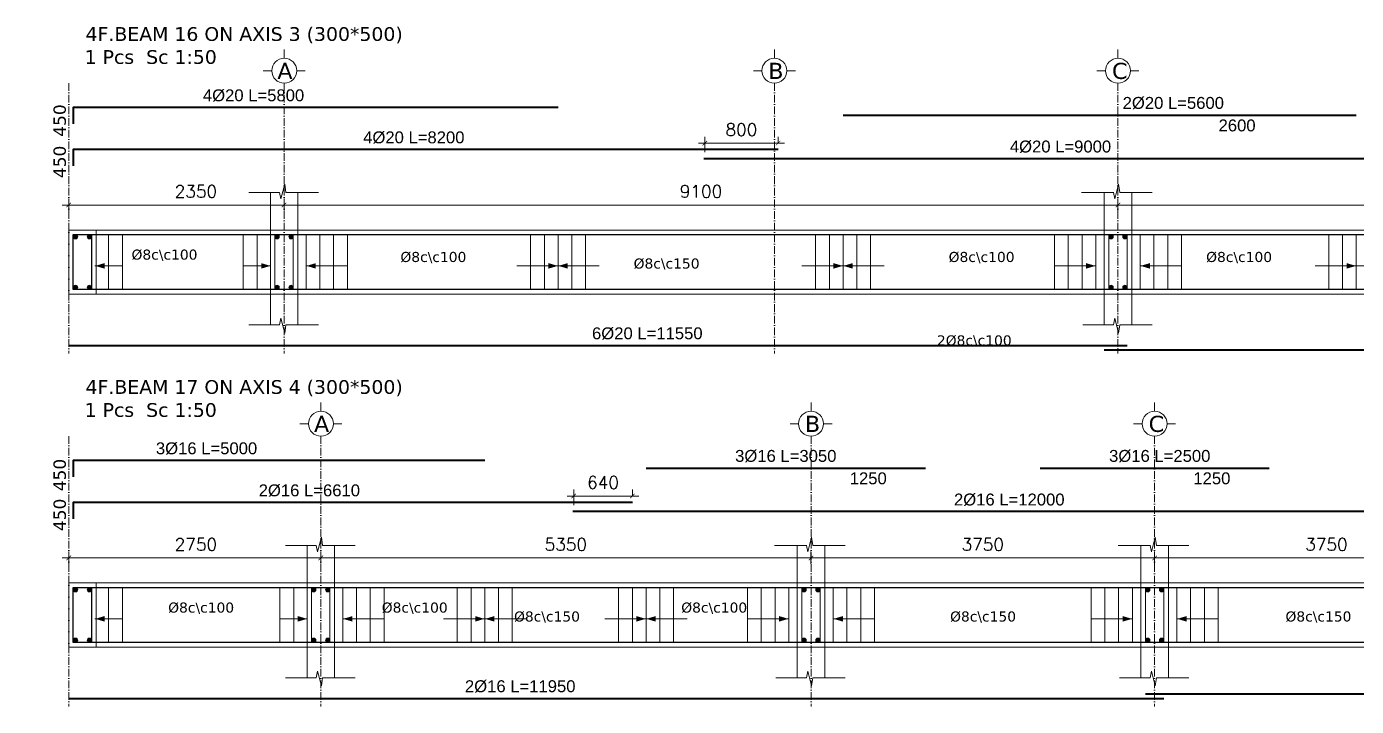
# Model space of a CAD drawing. Header units: inches. Extents: x -17020 to 43805, y -10194 to 123061.
# Drawn here: x 34607 to 36058, y 112328 to 113070 of the extents above; entities that cross this region are included whole.
import ezdxf

# ---------------------------------------------------------------- set-up
doc = ezdxf.new("R2010")
doc.units = ezdxf.units.IN
doc.header["$LTSCALE"] = 0.7
doc.header["$MEASUREMENT"] = 0
doc.linetypes.add('ACAD_ISO10W100', pattern=[18, 12, -3, 0, -3])
doc.layers.get('0').update_dxf_attribs({"lineweight": 13})
doc.layers.get('Defpoints').update_dxf_attribs({"lineweight": 5})
for name, color, linetype, lineweight in [('axis', 254, 'ACAD_ISO10W100', 9), ('BEAM FRAME', 5, 'Continuous', 18), ('COLUMN', 4, 'Continuous', 20), ('elevline', 30, 'Continuous', 20), ('FRAME 070', 5, 'Continuous', 60), ('hatch', 9, 'Continuous', 9), ('renforcment', 141, 'Continuous', 40), ('tex', 3, 'Continuous', 25), ('TEXT', 3, 'Continuous', 25), ('top rein. extension', 50, 'Continuous', 20), ('top renforcment', 7, 'Continuous', 40)]:
    doc.layers.add(name, color=color, linetype=linetype, lineweight=lineweight)
doc.styles.add('100', font='romans.shx', dxfattribs={"height": 13.5})
doc.styles.add('romanc', font='verdana.ttf', dxfattribs={"height": 250})
doc.styles.get("Standard").update_dxf_attribs({"font": 'arial.ttf', "height": 13})
doc.dimstyles.new('100', dxfattribs={"dimtxt": 13.5, "dimasz": 5, "dimexe": 7, "dimexo": 7, "dimgap": 8, "dimtad": 1, "dimdec": 0, "dimlfac": 10, "dimzin": 4, "dimdsep": 46, "dimtxsty": '100', "dimblk": 'ARCHTICK', "dimcen": 0.09, "dimdle": 7, "dimclrd": 1, "dimclre": 8, "dimclrt": 2, "dimadec": 0, "dimazin": 1, "dimtfac": 1, "dimtdec": 0, "dimtix": 1, "dimtofl": 0, "dimtmove": 0, "dimatfit": 3, "dimldrblk": 'ARCHTICK', "dimfxl": 0.18, "dimtolj": 1, "dimtzin": 0, "dimlwd": -1, "dimlwe": -1, "dimarcsym": 0})
doc.dimstyles.get("Standard").update_dxf_attribs({"dimtxt": 13, "dimasz": 5, "dimexe": 0.18, "dimexo": 0.0625, "dimgap": 6, "dimtad": 1, "dimdec": 0, "dimlfac": 10, "dimzin": 0, "dimdsep": 46, "dimtxsty": 'Standard', "dimblk": 'ARCHTICK', "dimcen": 0.09, "dimse1": 1, "dimse2": 1, "dimclrd": 1, "dimclre": 7, "dimclrt": 3, "dimadec": 0, "dimazin": 0, "dimtfac": 1, "dimtdec": 0, "dimtix": 1, "dimtofl": 0, "dimtmove": 0, "dimatfit": 3, "dimldrblk": 'ARCHTICK', "dimfxl": 1, "dimtolj": 1, "dimtzin": 0, "dimarcsym": 0})

# ---------------------------------------------------------------- blocks, each defined once
blk = doc.blocks.new('*D330')
at = {"layer": 'Defpoints', "color": 0, "transparency": 16777216}
for p in [(35346.1, 112925.6, -167.8), (36246.1, 112925.6, -221.1), (36246.1, 112925.6)]:
    blk.add_point(p, dxfattribs=at)
at = {"layer": 'TEXT', "color": 3, "transparency": 16777216, "insert": (35735.3, 112938.6), "char_height": 13, "attachment_point": 5}
blk.add_mtext('\\A1;4%%C20 L=9000', dxfattribs=at)
blk = doc.blocks.new('_ArchTick')
at = {"color": 0, "linetype": 'ByBlock', "lineweight": 0, "const_width": 0.15}
blk.add_lwpolyline([(-0.5, -0.5), (0.5, 0.5)], dxfattribs=at)
blk = doc.blocks.new('*D331')
at = {"color": 1, "transparency": 16777216}
blk.add_line((35805, 112875), (34881, 112875), dxfattribs=at)
at = {"color": 8, "transparency": 16777216}
for p, q in [((34888, 112869), (34888, 112882)), ((35798, 112868.4), (35798, 112882))]:
    blk.add_line(p, q, dxfattribs=at)
at = {"layer": 'Defpoints', "color": 0, "transparency": 16777216}
for p in [(34888, 112875), (34888, 112862), (35798, 112861.4)]:
    blk.add_point(p, dxfattribs=at)
at = {"color": 1, "transparency": 16777216, "xscale": 5, "yscale": 5, "zscale": 5, "rotation": 180}
blk.add_blockref('_ArchTick', (34888, 112875), dxfattribs=at)
at = {"color": 1, "transparency": 16777216, "xscale": 5, "yscale": 5, "zscale": 5}
blk.add_blockref('_ArchTick', (35798, 112875), dxfattribs=at)
at = {"color": 2, "transparency": 16777216, "insert": (35343, 112889.8), "char_height": 13.5, "attachment_point": 5, "style": '100'}
blk.add_mtext('\\A1;9100', dxfattribs=at)
blk = doc.blocks.new('*D332')
at = {"layer": 'Defpoints', "color": 0, "transparency": 16777216}
for p in [(34607, 112935.6, -218.5), (35427.1, 112935.6, -157.8), (35427.1, 112935.6)]:
    blk.add_point(p, dxfattribs=at)
at = {"layer": 'TEXT', "color": 3, "transparency": 16777216, "insert": (35029.6, 112948.6), "char_height": 13, "attachment_point": 5}
blk.add_mtext('\\A1;4%%C20 L=8200', dxfattribs=at)
blk = doc.blocks.new('*D335')
at = {"color": 8, "transparency": 16777216}
for p, q in [((35347.1, 112932.6), (35347.1, 112949.6)), ((35427.1, 112942.6), (35427.1, 112949.6))]:
    blk.add_line(p, q, dxfattribs=at)
at = {"color": 1, "transparency": 16777216}
blk.add_line((35340.1, 112942.6), (35434.1, 112942.6), dxfattribs=at)
at = {"layer": 'Defpoints', "color": 0, "transparency": 16777216}
for p in [(35427.1, 112942.6), (35427.1, 112935.6), (35347.1, 112925.6)]:
    blk.add_point(p, dxfattribs=at)
at = {"color": 1, "transparency": 16777216, "xscale": 5, "yscale": 5, "zscale": 5, "rotation": 180}
blk.add_blockref('_ArchTick', (35347.1, 112942.6), dxfattribs=at)
at = {"color": 1, "transparency": 16777216, "xscale": 5, "yscale": 5, "zscale": 5}
blk.add_blockref('_ArchTick', (35427.1, 112942.6), dxfattribs=at)
at = {"color": 2, "transparency": 16777216, "insert": (35387.1, 112957.3), "char_height": 13.5, "attachment_point": 5, "style": '100'}
blk.add_mtext('\\A1;800', dxfattribs=at)
blk = doc.blocks.new('*D333')
at = {"color": 1, "transparency": 16777216}
blk.add_line((35791, 112875), (36580, 112875), dxfattribs=at)
at = {"color": 8, "transparency": 16777216}
for p, q in [((35798, 112868.4), (35798, 112882)), ((36573, 112865.3), (36573, 112882))]:
    blk.add_line(p, q, dxfattribs=at)
at = {"layer": 'Defpoints', "color": 0, "transparency": 16777216}
for p in [(36573, 112875), (35798, 112861.4), (36573, 112858.3)]:
    blk.add_point(p, dxfattribs=at)
at = {"color": 1, "transparency": 16777216, "xscale": 5, "yscale": 5, "zscale": 5, "rotation": 180}
blk.add_blockref('_ArchTick', (35798, 112875), dxfattribs=at)
at = {"color": 1, "transparency": 16777216, "xscale": 5, "yscale": 5, "zscale": 5}
blk.add_blockref('_ArchTick', (36573, 112875), dxfattribs=at)
at = {"color": 2, "transparency": 16777216, "insert": (36135.4, 112889.8), "char_height": 13.5, "attachment_point": 5, "style": '100'}
blk.add_mtext('\\A1;7750', dxfattribs=at)
blk = doc.blocks.new('*D315')
at = {"layer": 'Defpoints', "color": 0, "transparency": 16777216}
for p in [(35783, 112717, -37100.9), (35783, 112717), (36583, 112717, -13870.6)]:
    blk.add_point(p, dxfattribs=at)
at = {"layer": 'TEXT', "color": 3, "transparency": 16777216, "insert": (36220.2, 112730), "char_height": 13, "attachment_point": 5}
blk.add_mtext('\\A1;4%%C20 L=8000', dxfattribs=at)
blk = doc.blocks.new('*D316')
at = {"color": 1, "transparency": 16777216}
blk.add_line((34646, 112875), (34895, 112875), dxfattribs=at)
at = {"color": 8, "transparency": 16777216}
for p, q in [((34653, 112868.7), (34653, 112882)), ((34888, 112868.9), (34888, 112882))]:
    blk.add_line(p, q, dxfattribs=at)
at = {"layer": 'Defpoints', "color": 0, "transparency": 16777216}
for p in [(34888, 112875), (34653, 112861.7), (34888, 112861.9)]:
    blk.add_point(p, dxfattribs=at)
at = {"color": 1, "transparency": 16777216, "xscale": 5, "yscale": 5, "zscale": 5, "rotation": 180}
blk.add_blockref('_ArchTick', (34653, 112875), dxfattribs=at)
at = {"color": 1, "transparency": 16777216, "xscale": 5, "yscale": 5, "zscale": 5}
blk.add_blockref('_ArchTick', (34888, 112875), dxfattribs=at)
at = {"color": 2, "transparency": 16777216, "insert": (34791.8, 112889.8), "char_height": 13.5, "attachment_point": 5, "style": '100'}
blk.add_mtext('\\A1;2350', dxfattribs=at)
blk = doc.blocks.new('*D317')
at = {"layer": 'Defpoints', "color": 0, "transparency": 16777216}
for p in [(34653, 112721.7, -37100.9), (34653, 112721.7), (35808, 112721.7, -13652.7)]:
    blk.add_point(p, dxfattribs=at)
at = {"layer": 'TEXT', "color": 3, "transparency": 16777216, "insert": (35284.4, 112734.7), "char_height": 13, "attachment_point": 5}
blk.add_mtext('\\A1;6%%C20 L=11550', dxfattribs=at)
blk = doc.blocks.new('*D323')
at = {"layer": 'Defpoints', "color": 0, "transparency": 16777216}
for p in [(34607, 112981.5, -218.5), (35187, 112981.5, -157.8), (35187, 112981.5)]:
    blk.add_point(p, dxfattribs=at)
at = {"layer": 'TEXT', "color": 3, "transparency": 16777216, "insert": (34854.7, 112994.5), "char_height": 13, "attachment_point": 5}
blk.add_mtext('\\A1;4%%C20 L=5800', dxfattribs=at)
blk = doc.blocks.new('*D324')
at = {"layer": 'Defpoints', "color": 0, "transparency": 16777216}
for p in [(35498, 112973.2, -203.1), (35498, 112973.2), (36058, 112973.2, -189.9)]:
    blk.add_point(p, dxfattribs=at)
at = {"layer": 'TEXT', "color": 3, "transparency": 16777216, "insert": (35858.4, 112986.2), "char_height": 13, "attachment_point": 5}
blk.add_mtext('\\A1;2%%C20 L=5600', dxfattribs=at)
blk = doc.blocks.new('*D325')
at = {"layer": 'Defpoints', "color": 0, "transparency": 16777216}
for p in [(35798, 112971.6), (36058, 112971.6), (36058, 112949.2)]:
    blk.add_point(p, dxfattribs=at)
at = {"layer": 'TEXT', "color": 3, "transparency": 16777216, "insert": (35928, 112961.8), "char_height": 13, "attachment_point": 5}
blk.add_mtext('\\A1;2600', dxfattribs=at)
blk = doc.blocks.new('*D384')
at = {"layer": 'Defpoints', "color": 0, "transparency": 16777216}
for p in [(35203.1, 112540.3, -167.8), (36403, 112540.3, 33.7), (36403, 112540.3)]:
    blk.add_point(p, dxfattribs=at)
at = {"layer": 'TEXT', "color": 3, "transparency": 16777216, "insert": (35679.4, 112553.3), "char_height": 13, "attachment_point": 5}
blk.add_mtext('\\A1;2%%C16 L=12000', dxfattribs=at)
blk = doc.blocks.new('*D385')
at = {"color": 8, "transparency": 16777216}
for p, q in [((34928, 112483.8), (34928, 112496.8)), ((35463, 112483.4), (35463, 112496.8))]:
    blk.add_line(p, q, dxfattribs=at)
at = {"color": 1, "transparency": 16777216}
blk.add_line((35470, 112489.8), (34921, 112489.8), dxfattribs=at)
at = {"layer": 'Defpoints', "color": 0, "transparency": 16777216}
for p in [(34928, 112489.8), (34928, 112476.8), (35463, 112476.4)]:
    blk.add_point(p, dxfattribs=at)
at = {"color": 1, "transparency": 16777216, "xscale": 5, "yscale": 5, "zscale": 5, "rotation": 180}
blk.add_blockref('_ArchTick', (34928, 112489.8), dxfattribs=at)
at = {"color": 1, "transparency": 16777216, "xscale": 5, "yscale": 5, "zscale": 5}
blk.add_blockref('_ArchTick', (35463, 112489.8), dxfattribs=at)
at = {"color": 2, "transparency": 16777216, "insert": (35195.5, 112504.5), "char_height": 13.5, "attachment_point": 5, "style": '100'}
blk.add_mtext('\\A1;5350', dxfattribs=at)
blk = doc.blocks.new('*D386')
at = {"layer": 'Defpoints', "color": 0, "transparency": 16777216}
for p in [(34607, 112550.3, -218.5), (35268.1, 112550.3, -157.8), (35268.1, 112550.3)]:
    blk.add_point(p, dxfattribs=at)
at = {"layer": 'TEXT', "color": 3, "transparency": 16777216, "insert": (34915.6, 112563.3), "char_height": 13, "attachment_point": 5}
blk.add_mtext('\\A1;2%%C16 L=6610', dxfattribs=at)
blk = doc.blocks.new('*D397')
at = {"color": 1, "transparency": 16777216}
blk.add_line((35197.1, 112557.3), (35275.1, 112557.3), dxfattribs=at)
at = {"color": 8, "transparency": 16777216}
for p, q in [((35204.1, 112547.3), (35204.1, 112564.3)), ((35268.1, 112557.3), (35268.1, 112564.3))]:
    blk.add_line(p, q, dxfattribs=at)
at = {"layer": 'Defpoints', "color": 0, "transparency": 16777216}
for p in [(35268.1, 112557.3), (35204.1, 112540.3), (35268.1, 112550.3)]:
    blk.add_point(p, dxfattribs=at)
at = {"color": 1, "transparency": 16777216, "xscale": 5, "yscale": 5, "zscale": 5, "rotation": 180}
blk.add_blockref('_ArchTick', (35204.1, 112557.3), dxfattribs=at)
at = {"color": 1, "transparency": 16777216, "xscale": 5, "yscale": 5, "zscale": 5}
blk.add_blockref('_ArchTick', (35268.1, 112557.3), dxfattribs=at)
at = {"color": 2, "transparency": 16777216, "insert": (35236.1, 112572.1), "char_height": 13.5, "attachment_point": 5, "style": '100'}
blk.add_mtext('\\A1;640', dxfattribs=at)
blk = doc.blocks.new('*D387')
at = {"color": 8, "transparency": 16777216}
for p, q in [((35838, 112483.2), (35838, 112496.8)), ((36213, 112480.8), (36213, 112496.8))]:
    blk.add_line(p, q, dxfattribs=at)
at = {"color": 1, "transparency": 16777216}
blk.add_line((35831, 112489.8), (36220, 112489.8), dxfattribs=at)
at = {"layer": 'Defpoints', "color": 0, "transparency": 16777216}
for p in [(36213, 112489.8), (35838, 112476.2), (36213, 112473.8)]:
    blk.add_point(p, dxfattribs=at)
at = {"color": 1, "transparency": 16777216, "xscale": 5, "yscale": 5, "zscale": 5, "rotation": 180}
blk.add_blockref('_ArchTick', (35838, 112489.8), dxfattribs=at)
at = {"color": 1, "transparency": 16777216, "xscale": 5, "yscale": 5, "zscale": 5}
blk.add_blockref('_ArchTick', (36213, 112489.8), dxfattribs=at)
at = {"color": 2, "transparency": 16777216, "insert": (36025.5, 112504.5), "char_height": 13.5, "attachment_point": 5, "style": '100'}
blk.add_mtext('\\A1;3750', dxfattribs=at)
blk = doc.blocks.new('*D367')
at = {"layer": 'Defpoints', "color": 0, "transparency": 16777216}
for p in [(35828, 112341.6, -37100.9), (35828, 112341.6), (36623, 112341.6, -13652.7)]:
    blk.add_point(p, dxfattribs=at)
at = {"layer": 'TEXT', "color": 3, "transparency": 16777216, "insert": (36365.3, 112354.6), "char_height": 13, "attachment_point": 5}
blk.add_mtext('\\A1;2%%C16 L=7950', dxfattribs=at)
blk = doc.blocks.new('*D368')
at = {"color": 8, "transparency": 16777216}
for p, q in [((34653, 112483.4), (34653, 112496.8)), ((34928, 112483.6), (34928, 112496.8))]:
    blk.add_line(p, q, dxfattribs=at)
at = {"color": 1, "transparency": 16777216}
blk.add_line((34646, 112489.8), (34935, 112489.8), dxfattribs=at)
at = {"layer": 'Defpoints', "color": 0, "transparency": 16777216}
for p in [(34928, 112489.8), (34653, 112476.4), (34928, 112476.6)]:
    blk.add_point(p, dxfattribs=at)
at = {"color": 1, "transparency": 16777216, "xscale": 5, "yscale": 5, "zscale": 5, "rotation": 180}
blk.add_blockref('_ArchTick', (34653, 112489.8), dxfattribs=at)
at = {"color": 1, "transparency": 16777216, "xscale": 5, "yscale": 5, "zscale": 5}
blk.add_blockref('_ArchTick', (34928, 112489.8), dxfattribs=at)
at = {"color": 2, "transparency": 16777216, "insert": (34791.8, 112504.5), "char_height": 13.5, "attachment_point": 5, "style": '100'}
blk.add_mtext('\\A1;2750', dxfattribs=at)
blk = doc.blocks.new('*D369')
at = {"layer": 'Defpoints', "color": 0, "transparency": 16777216}
for p in [(34653, 112336.5, -37100.9), (34653, 112336.5), (35848, 112336.5, -13652.7)]:
    blk.add_point(p, dxfattribs=at)
at = {"layer": 'TEXT', "color": 3, "transparency": 16777216, "insert": (35145.7, 112349.5), "char_height": 13, "attachment_point": 5}
blk.add_mtext('\\A1;2%%C16 L=11950', dxfattribs=at)
blk = doc.blocks.new('*D370')
at = {"color": 8, "transparency": 16777216}
for p, q in [((35463, 112483.4), (35463, 112496.8)), ((35838, 112482.2), (35838, 112496.8))]:
    blk.add_line(p, q, dxfattribs=at)
at = {"color": 1, "transparency": 16777216}
blk.add_line((35456, 112489.8), (35845, 112489.8), dxfattribs=at)
at = {"layer": 'Defpoints', "color": 0, "transparency": 16777216}
for p in [(35838, 112489.8), (35463, 112476.4), (35838, 112475.2)]:
    blk.add_point(p, dxfattribs=at)
at = {"color": 1, "transparency": 16777216, "xscale": 5, "yscale": 5, "zscale": 5, "rotation": 180}
blk.add_blockref('_ArchTick', (35463, 112489.8), dxfattribs=at)
at = {"color": 1, "transparency": 16777216, "xscale": 5, "yscale": 5, "zscale": 5}
blk.add_blockref('_ArchTick', (35838, 112489.8), dxfattribs=at)
at = {"color": 2, "transparency": 16777216, "insert": (35650.5, 112504.5), "char_height": 13.5, "attachment_point": 5, "style": '100'}
blk.add_mtext('\\A1;3750', dxfattribs=at)
blk = doc.blocks.new('*D377')
at = {"layer": 'Defpoints', "color": 0, "transparency": 16777216}
for p in [(34607, 112596.2, -218.5), (35107, 112596.2, -157.8), (35107, 112596.2)]:
    blk.add_point(p, dxfattribs=at)
at = {"layer": 'TEXT', "color": 3, "transparency": 16777216, "insert": (34803.4, 112609.2), "char_height": 13, "attachment_point": 5}
blk.add_mtext('\\A1;3%%C16 L=5000', dxfattribs=at)
blk = doc.blocks.new('*D378')
at = {"layer": 'Defpoints', "color": 0, "transparency": 16777216}
for p in [(35283, 112587.9, -203.1), (35283, 112587.9), (35588, 112587.9, -189.9)]:
    blk.add_point(p, dxfattribs=at)
at = {"layer": 'TEXT', "color": 3, "transparency": 16777216, "insert": (35435.5, 112600.9), "char_height": 13, "attachment_point": 5}
blk.add_mtext('\\A1;3%%C16 L=3050', dxfattribs=at)
blk = doc.blocks.new('*D379')
at = {"layer": 'Defpoints', "color": 0, "transparency": 16777216}
for p in [(35463, 112586.3), (35588, 112586.3), (35588, 112563.9)]:
    blk.add_point(p, dxfattribs=at)
at = {"layer": 'TEXT', "color": 3, "transparency": 16777216, "insert": (35525.5, 112576.6), "char_height": 13, "attachment_point": 5}
blk.add_mtext('\\A1;1250', dxfattribs=at)
blk = doc.blocks.new('*D380')
at = {"layer": 'Defpoints', "color": 0, "transparency": 16777216}
for p in [(35713, 112587.9, -203.1), (35713, 112587.9), (35963, 112587.9, -189.9)]:
    blk.add_point(p, dxfattribs=at)
at = {"layer": 'TEXT', "color": 3, "transparency": 16777216, "insert": (35843.6, 112600.9), "char_height": 13, "attachment_point": 5}
blk.add_mtext('\\A1;3%%C16 L=2500', dxfattribs=at)
blk = doc.blocks.new('*D381')
at = {"layer": 'Defpoints', "color": 0, "transparency": 16777216}
for p in [(35838, 112586.3), (35963, 112586.3), (35963, 112563.9)]:
    blk.add_point(p, dxfattribs=at)
at = {"layer": 'TEXT', "color": 3, "transparency": 16777216, "insert": (35900.5, 112576.6), "char_height": 13, "attachment_point": 5}
blk.add_mtext('\\A1;1250', dxfattribs=at)

msp = doc.modelspace()

# ---------------------------------------------------------------- hatches: boundary and pattern name
at = {"layer": 'elevline'}
for points in [[(34662.79, 112840.34, 1), (34658.03, 112840.34, 1)], [(34673.27, 112840.34, -1), (34678.03, 112840.34, -1)], [(34882.79, 112840.34, 1), (34878.03, 112840.34, 1)], [(34893.27, 112840.34, -1), (34898.03, 112840.34, -1)], [(35792.79, 112840.34, 1), (35788.03, 112840.34, 1)], [(35803.27, 112840.34, -1), (35808.03, 112840.34, -1)], [(34662.79, 112785.1, -1), (34658.03, 112785.1, -1)], [(34673.27, 112785.1, 1), (34678.03, 112785.1, 1)], [(34882.79, 112785.1, -1), (34878.03, 112785.1, -1)], [(34893.27, 112785.1, 1), (34898.03, 112785.1, 1)], [(35792.79, 112785.1, -1), (35788.03, 112785.1, -1)], [(35803.27, 112785.1, 1), (35808.03, 112785.1, 1)], [(34662.79, 112455.07, 1), (34658.03, 112455.07, 1)], [(34673.27, 112455.07, -1), (34678.03, 112455.07, -1)], [(34922.79, 112455.07, 1), (34918.03, 112455.07, 1)], [(34933.27, 112455.07, -1), (34938.03, 112455.07, -1)], [(35457.79, 112455.07, 1), (35453.03, 112455.07, 1)], [(35468.27, 112455.07, -1), (35473.03, 112455.07, -1)], [(35832.79, 112455.07, 1), (35828.03, 112455.07, 1)], [(35843.27, 112455.07, -1), (35848.03, 112455.07, -1)], [(34662.79, 112399.83, -1), (34658.03, 112399.83, -1)], [(34673.27, 112399.83, 1), (34678.03, 112399.83, 1)], [(34922.79, 112399.83, -1), (34918.03, 112399.83, -1)], [(34933.27, 112399.83, 1), (34938.03, 112399.83, 1)], [(35457.79, 112399.83, -1), (35453.03, 112399.83, -1)], [(35468.27, 112399.83, 1), (35473.03, 112399.83, 1)], [(35832.79, 112399.83, -1), (35828.03, 112399.83, -1)], [(35843.27, 112399.83, 1), (35848.03, 112399.83, 1)]]:
    msp.add_hatch(color=256, dxfattribs=at).paths.add_polyline_path(points)

# ---------------------------------------------------------------- linework, layer by layer
at = {"layer": 'axis'}
for p, q in [((34653.03, 113007.91), (34653.03, 112712.98)), ((34888.03, 113007.91), (34888.03, 112712.98)), ((35423.03, 113007.91), (35423.03, 112712.98)), ((35798.03, 113007.91), (35798.03, 112712.98)), ((34653.03, 112622.65), (34653.03, 112327.71)), ((34928.03, 112622.65), (34928.03, 112327.71)), ((35463.03, 112622.65), (35463.03, 112327.71)), ((35838.03, 112622.65), (35838.03, 112327.71))]:
    msp.add_line(p, q, dxfattribs=at)
at = {"layer": 'BEAM FRAME', "elevation": 217.91}
for points in [[(37613.03, 112777.72), (34653.03, 112777.72), (34653.03, 112847.72), (37613.03, 112847.72)], [(37863.2, 112392.45), (34653.03, 112392.45), (34653.03, 112462.45), (37863.2, 112462.45)]]:
    msp.add_lwpolyline(points, close=True, dxfattribs=at)
at = {"layer": 'COLUMN', "lineweight": 20}
for p, q in [((34873.03, 112888.65, 217.91), (34873.03, 112847.72, 217.91)), ((34903.03, 112888.65, 217.91), (34903.03, 112847.72, 217.91)), ((35783.03, 112888.65, 217.91), (35783.03, 112847.72, 217.91)), ((35813.03, 112888.65, 217.91), (35813.03, 112847.72, 217.91)), ((34873.03, 112744.29, 217.91), (34873.03, 112777.72, 217.91)), ((34903.03, 112744.29, 217.91), (34903.03, 112777.72, 217.91)), ((35783.03, 112744.29, 217.91), (35783.03, 112777.72, 217.91)), ((35813.03, 112744.29, 217.91), (35813.03, 112777.72, 217.91)), ((34913.03, 112503.38, 217.91), (34913.03, 112462.45, 217.91)), ((34943.03, 112503.38, 217.91), (34943.03, 112462.45, 217.91)), ((35448.03, 112503.38, 217.91), (35448.03, 112462.45, 217.91)), ((35478.03, 112503.38, 217.91), (35478.03, 112462.45, 217.91)), ((35823.03, 112503.38, 217.91), (35823.03, 112462.45, 217.91)), ((35853.03, 112503.38, 217.91), (35853.03, 112462.45, 217.91)), ((34913.03, 112359.03, 217.91), (34913.03, 112392.45, 217.91)), ((34943.03, 112359.03, 217.91), (34943.03, 112392.45, 217.91)), ((35448.03, 112359.03, 217.91), (35448.03, 112392.45, 217.91)), ((35478.03, 112359.03, 217.91), (35478.03, 112392.45, 217.91)), ((35823.03, 112359.03, 217.91), (35823.03, 112392.45, 217.91)), ((35853.03, 112359.03, 217.91), (35853.03, 112392.45, 217.91))]:
    msp.add_line(p, q, dxfattribs=at)
at = {"layer": 'elevline'}
for p, q in [((34678.07, 112782.72), (34678.07, 112842.72)), ((34696.53, 112782.72), (34696.53, 112842.72)), ((34711.53, 112782.72), (34711.53, 112842.72)), ((34843.53, 112782.72), (34843.53, 112842.72)), ((34858.53, 112782.72), (34858.53, 112842.72)), ((34898.07, 112782.72), (34898.07, 112842.72)), ((34912.14, 112782.72), (34912.14, 112842.72)), ((34927.1, 112782.72), (34927.1, 112842.72)), ((34942.1, 112782.72), (34942.1, 112842.72)), ((34957.1, 112782.72), (34957.1, 112842.72)), ((35157.07, 112782.72), (35157.07, 112842.72)), ((35172.07, 112782.72), (35172.07, 112842.72)), ((35187.03, 112782.72), (35187.03, 112842.72)), ((35201.99, 112782.72), (35201.99, 112842.72)), ((35216.99, 112782.72), (35216.99, 112842.72)), ((35468.07, 112782.72), (35468.07, 112842.72)), ((35483.07, 112782.72), (35483.07, 112842.72)), ((35498.03, 112782.72), (35498.03, 112842.72)), ((35512.99, 112782.72), (35512.99, 112842.72)), ((35527.99, 112782.72), (35527.99, 112842.72)), ((35728.76, 112782.72), (35728.76, 112842.72)), ((35743.76, 112782.72), (35743.76, 112842.72)), ((35758.76, 112782.72), (35758.76, 112842.72)), ((35773.72, 112782.72), (35773.72, 112842.72)), ((35822.34, 112782.72), (35822.34, 112842.72)), ((35837.3, 112782.72), (35837.3, 112842.72)), ((35852.3, 112782.72), (35852.3, 112842.72)), ((35867.3, 112782.72), (35867.3, 112842.72)), ((36028.07, 112782.72), (36028.07, 112842.72)), ((36043.07, 112782.72), (36043.07, 112842.72)), ((36058.03, 112782.72), (36058.03, 112842.72)), ((34678.07, 112397.45), (34678.07, 112457.45)), ((34696.53, 112397.45), (34696.53, 112457.45)), ((34711.53, 112397.45), (34711.53, 112457.45)), ((34883.53, 112397.45), (34883.53, 112457.45)), ((34898.53, 112397.45), (34898.53, 112457.45)), ((34938.07, 112397.45), (34938.07, 112457.45)), ((34952.14, 112397.45), (34952.14, 112457.45)), ((34967.1, 112397.45), (34967.1, 112457.45)), ((34982.1, 112397.45), (34982.1, 112457.45)), ((34997.1, 112397.45), (34997.1, 112457.45)), ((35077.07, 112397.45), (35077.07, 112457.45)), ((35092.07, 112397.45), (35092.07, 112457.45)), ((35107.03, 112397.45), (35107.03, 112457.45)), ((35121.99, 112397.45), (35121.99, 112457.45)), ((35136.99, 112397.45), (35136.99, 112457.45)), ((35253.07, 112397.45), (35253.07, 112457.45)), ((35268.07, 112397.45), (35268.07, 112457.45)), ((35283.03, 112397.45), (35283.03, 112457.45)), ((35297.99, 112397.45), (35297.99, 112457.45)), ((35312.99, 112397.45), (35312.99, 112457.45)), ((35393.76, 112397.45), (35393.76, 112457.45)), ((35408.76, 112397.45), (35408.76, 112457.45)), ((35423.76, 112397.45), (35423.76, 112457.45)), ((35438.72, 112397.45), (35438.72, 112457.45)), ((35487.34, 112397.45), (35487.34, 112457.45)), ((35502.3, 112397.45), (35502.3, 112457.45)), ((35517.3, 112397.45), (35517.3, 112457.45)), ((35532.3, 112397.45), (35532.3, 112457.45)), ((35768.76, 112397.45), (35768.76, 112457.45)), ((35783.76, 112397.45), (35783.76, 112457.45)), ((35798.76, 112397.45), (35798.76, 112457.45)), ((35813.72, 112397.45), (35813.72, 112457.45)), ((35862.34, 112397.45), (35862.34, 112457.45)), ((35877.3, 112397.45), (35877.3, 112457.45)), ((35892.3, 112397.45), (35892.3, 112457.45)), ((35907.3, 112397.45), (35907.3, 112457.45))]:
    msp.add_line(p, q, dxfattribs=at)
for centre in [(34660.41, 112840.34), (34675.65, 112840.34), (34880.41, 112840.34), (34895.65, 112840.34), (35790.41, 112840.34), (35805.65, 112840.34), (34660.41, 112785.1), (34675.65, 112785.1), (34880.41, 112785.1), (34895.65, 112785.1), (35790.41, 112785.1), (35805.65, 112785.1), (34660.41, 112455.07), (34675.65, 112455.07), (34920.41, 112455.07), (34935.65, 112455.07), (35455.41, 112455.07), (35470.65, 112455.07), (35830.41, 112455.07), (35845.65, 112455.07), (34660.41, 112399.83), (34675.65, 112399.83), (34920.41, 112399.83), (34935.65, 112399.83), (35455.41, 112399.83), (35470.65, 112399.83), (35830.41, 112399.83), (35845.65, 112399.83)]:
    msp.add_circle(centre, 2.38, dxfattribs=at)
at = {"layer": 'FRAME 070', "lineweight": 20}
for p, q in [((34883.02, 112888.65, 217.91), (34849.63, 112888.65, 217.91)), ((34884.53, 112881.57, 217.91), (34883.02, 112888.65, 217.91)), ((34888.71, 112897.65, 217.91), (34884.53, 112881.57, 217.91)), ((34890.06, 112888.65, 217.91), (34888.71, 112897.65, 217.91)), ((34925.42, 112888.65, 217.91), (34890.06, 112888.65, 217.91)), ((35793.5, 112888.65, 217.91), (35758.14, 112888.65, 217.91)), ((35794.53, 112881.57, 217.91), (35793.02, 112888.65, 217.91)), ((35798.71, 112897.65, 217.91), (35794.53, 112881.57, 217.91)), ((35800.06, 112888.65, 217.91), (35798.71, 112897.65, 217.91)), ((35835.42, 112888.65, 217.91), (35800.06, 112888.65, 217.91)), ((34883.02, 112744.29, 217.91), (34849.63, 112744.29, 217.91)), ((34884.53, 112751.37, 217.91), (34883.02, 112744.29, 217.91)), ((34888.71, 112735.29, 217.91), (34884.53, 112751.37, 217.91)), ((34890.06, 112744.29, 217.91), (34888.71, 112735.29, 217.91)), ((34925.42, 112744.29, 217.91), (34890.06, 112744.29, 217.91)), ((35793.02, 112744.29, 217.91), (35759.63, 112744.29, 217.91)), ((35794.53, 112751.37, 217.91), (35793.02, 112744.29, 217.91)), ((35798.71, 112735.29, 217.91), (35794.53, 112751.37, 217.91)), ((35800.06, 112744.29, 217.91), (35798.71, 112735.29, 217.91)), ((35835.42, 112744.29, 217.91), (35800.06, 112744.29, 217.91)), ((34928.71, 112512.38, 217.91), (34924.53, 112496.3, 217.91)), ((34930.06, 112503.38, 217.91), (34928.71, 112512.38, 217.91)), ((35463.71, 112512.38, 217.91), (35459.53, 112496.3, 217.91)), ((35465.06, 112503.38, 217.91), (35463.71, 112512.38, 217.91)), ((35838.71, 112512.38, 217.91), (35834.53, 112496.3, 217.91)), ((35840.06, 112503.38, 217.91), (35838.71, 112512.38, 217.91)), ((34923.02, 112503.38, 217.91), (34889.63, 112503.38, 217.91)), ((34924.53, 112496.3, 217.91), (34923.02, 112503.38, 217.91)), ((34965.42, 112503.38, 217.91), (34930.06, 112503.38, 217.91)), ((35458.5, 112503.38, 217.91), (35423.14, 112503.38, 217.91)), ((35459.53, 112496.3, 217.91), (35458.02, 112503.38, 217.91)), ((35500.42, 112503.38, 217.91), (35465.06, 112503.38, 217.91)), ((35833.5, 112503.38, 217.91), (35798.14, 112503.38, 217.91)), ((35834.53, 112496.3, 217.91), (35833.02, 112503.38, 217.91)), ((35875.42, 112503.38, 217.91), (35840.06, 112503.38, 217.91)), ((34924.53, 112366.1, 217.91), (34923.02, 112359.03, 217.91)), ((34928.71, 112350.03, 217.91), (34924.53, 112366.1, 217.91)), ((35459.53, 112366.1, 217.91), (35458.02, 112359.03, 217.91)), ((35463.71, 112350.03, 217.91), (35459.53, 112366.1, 217.91)), ((35834.53, 112366.1, 217.91), (35833.02, 112359.03, 217.91)), ((35838.71, 112350.03, 217.91), (35834.53, 112366.1, 217.91)), ((34923.02, 112359.03, 217.91), (34889.63, 112359.03, 217.91)), ((34930.06, 112359.03, 217.91), (34928.71, 112350.03, 217.91)), ((34965.42, 112359.03, 217.91), (34930.06, 112359.03, 217.91)), ((35458.02, 112359.03, 217.91), (35424.63, 112359.03, 217.91)), ((35465.06, 112359.03, 217.91), (35463.71, 112350.03, 217.91)), ((35500.42, 112359.03, 217.91), (35465.06, 112359.03, 217.91)), ((35833.02, 112359.03, 217.91), (35799.63, 112359.03, 217.91)), ((35840.06, 112359.03, 217.91), (35838.71, 112350.03, 217.91)), ((35875.42, 112359.03, 217.91), (35840.06, 112359.03, 217.91))]:
    msp.add_line(p, q, dxfattribs=at)
at = {"layer": 'FRAME 070', "lineweight": 15}
for points in [[(34683.03, 112777.72), (34653.03, 112777.72), (34653.03, 112847.72), (34683.03, 112847.72)], [(34903.03, 112777.72), (34873.03, 112777.72), (34873.03, 112847.72), (34903.03, 112847.72)], [(35813.03, 112777.72), (35783.03, 112777.72), (35783.03, 112847.72), (35813.03, 112847.72)], [(34683.03, 112392.45), (34653.03, 112392.45), (34653.03, 112462.45), (34683.03, 112462.45)], [(34943.03, 112392.45), (34913.03, 112392.45), (34913.03, 112462.45), (34943.03, 112462.45)], [(35478.03, 112392.45), (35448.03, 112392.45), (35448.03, 112462.45), (35478.03, 112462.45)], [(35853.03, 112392.45), (35823.03, 112392.45), (35823.03, 112462.45), (35853.03, 112462.45)]]:
    msp.add_lwpolyline(points, close=True, dxfattribs=at)
at = {"layer": 'hatch'}
for p, q in [((34888.23, 113044.88), (34888.23, 113035.15)), ((35423.03, 113044.89), (35423.03, 113035.15)), ((35798.03, 113044.89), (35798.03, 113035.15)), ((34865.31, 113021.41), (34875.04, 113021.41)), ((34911.15, 113021.41), (34901.42, 113021.41)), ((35400.11, 113021.41), (35409.84, 113021.41)), ((35445.95, 113021.41), (35436.22, 113021.41)), ((35775.11, 113021.41), (35784.84, 113021.41)), ((35820.95, 113021.41), (35811.22, 113021.41)), ((34928.23, 112659.62), (34928.23, 112649.88)), ((35463.03, 112659.62), (35463.03, 112649.89)), ((35838.03, 112659.62), (35838.03, 112649.89)), ((34905.31, 112636.14), (34915.04, 112636.14)), ((34951.15, 112636.14), (34941.42, 112636.14)), ((35440.11, 112636.14), (35449.84, 112636.14)), ((35485.95, 112636.14), (35476.22, 112636.14)), ((35815.11, 112636.14), (35824.84, 112636.14)), ((35860.95, 112636.14), (35851.22, 112636.14))]:
    msp.add_line(p, q, dxfattribs=at)
for centre in [(34888.23, 113021.53), (35423.03, 113021.53), (35798.03, 113021.53), (34928.23, 112636.26), (35463.03, 112636.27), (35838.03, 112636.27)]:
    msp.add_circle(centre, 13.62, dxfattribs=at)
at = {"layer": 'renforcment', "lineweight": -2, "elevation": 217.91}
for points in [[(37608.03, 112782.72), (34658.03, 112782.72), (34658.03, 112842.72), (37608.03, 112842.72)], [(37858.2, 112397.45), (34658.03, 112397.45), (34658.03, 112457.45), (37858.2, 112457.45)]]:
    msp.add_lwpolyline(points, close=True, dxfattribs=at)
at = {"layer": 'top rein. extension'}
for p, q in [((34681.57, 112808.56), (34711.53, 112808.56)), ((34873.49, 112808.56), (34843.53, 112808.56)), ((34912.14, 112808.56), (34957.1, 112808.56)), ((35187.03, 112808.56), (35142.07, 112808.56)), ((35187.03, 112808.56), (35231.99, 112808.56)), ((35498.03, 112808.56), (35453.07, 112808.56)), ((35498.03, 112808.56), (35542.99, 112808.56)), ((35773.72, 112808.56), (35728.76, 112808.56)), ((35822.34, 112808.56), (35867.3, 112808.56)), ((36058.03, 112808.56), (36013.07, 112808.56)), ((36058.03, 112808.56), (36102.99, 112808.56)), ((34681.57, 112423.29), (34711.53, 112423.29)), ((34913.49, 112423.29), (34883.53, 112423.29)), ((34952.14, 112423.29), (34997.1, 112423.29)), ((35107.03, 112423.29), (35062.07, 112423.29)), ((35107.03, 112423.29), (35151.99, 112423.29)), ((35283.03, 112423.29), (35238.07, 112423.29)), ((35283.03, 112423.29), (35327.99, 112423.29)), ((35438.72, 112423.29), (35393.76, 112423.29)), ((35487.34, 112423.29), (35532.3, 112423.29)), ((35813.72, 112423.29), (35768.76, 112423.29)), ((35862.34, 112423.29), (35907.3, 112423.29))]:
    msp.add_line(p, q, dxfattribs=at)
for points in [[(34692.05, 112811.56), (34681.92, 112808.56), (34692.05, 112805.56)], [(34863.02, 112811.56), (34873.15, 112808.56), (34863.02, 112805.56)], [(34922.61, 112811.56), (34912.49, 112808.56), (34922.61, 112805.56)], [(35176.55, 112811.56), (35186.68, 112808.56), (35176.55, 112805.56)], [(35197.5, 112811.56), (35187.38, 112808.56), (35197.5, 112805.56)], [(35487.55, 112811.56), (35497.68, 112808.56), (35487.55, 112805.56)], [(35508.5, 112811.56), (35498.38, 112808.56), (35508.5, 112805.56)], [(35763.24, 112811.56), (35773.37, 112808.56), (35763.24, 112805.56)], [(35832.81, 112811.56), (35822.69, 112808.56), (35832.81, 112805.56)], [(36047.55, 112811.56), (36057.68, 112808.56), (36047.55, 112805.56)], [(34692.05, 112426.29), (34681.92, 112423.29), (34692.05, 112420.29)], [(34903.02, 112426.29), (34913.15, 112423.29), (34903.02, 112420.29)], [(34962.61, 112426.29), (34952.49, 112423.29), (34962.61, 112420.29)], [(35096.55, 112426.29), (35106.68, 112423.29), (35096.55, 112420.29)], [(35117.5, 112426.29), (35107.38, 112423.29), (35117.5, 112420.29)], [(35272.55, 112426.29), (35282.68, 112423.29), (35272.55, 112420.29)], [(35293.5, 112426.29), (35283.38, 112423.29), (35293.5, 112420.29)], [(35428.24, 112426.29), (35438.37, 112423.29), (35428.24, 112420.29)], [(35497.81, 112426.29), (35487.69, 112423.29), (35497.81, 112420.29)], [(35803.24, 112426.29), (35813.37, 112423.29), (35803.24, 112420.29)], [(35872.81, 112426.29), (35862.69, 112423.29), (35872.81, 112420.29)]]:
    msp.add_solid(points, dxfattribs=at)
at = {"layer": 'top renforcment'}
for p, q in [((34653.03, 112721.73), (35808.03, 112721.73)), ((35783.03, 112716.98), (36583.03, 112716.98, -217.91)), ((34653.03, 112336.46), (35848.03, 112336.46)), ((35828.03, 112341.58), (36623.03, 112341.58))]:
    msp.add_line(p, q, dxfattribs=at)
for points in [[(35187.03, 112981.51), (34658.03, 112981.51), (34658.03, 112963.62)], [(35498.03, 112973.15), (36058.03, 112973.15)], [(35427.06, 112935.59), (34658.03, 112935.59), (34658.03, 112917.7)], [(36246.07, 112925.59), (35346.06, 112925.59)], [(35107.03, 112596.25), (34658.03, 112596.25), (34658.03, 112578.36)], [(35283.03, 112587.89), (35588.03, 112587.89)], [(35713.03, 112587.89), (35963.03, 112587.89)], [(35268.06, 112550.33), (34658.03, 112550.33), (34658.03, 112532.44)], [(36403.03, 112540.33), (35203.06, 112540.33)]]:
    msp.add_lwpolyline(points, dxfattribs=at)
at = {"layer": 'top renforcment', "lineweight": 15}
for points in [[(34678.03, 112782.72), (34658.03, 112782.72), (34658.03, 112842.72), (34678.03, 112842.72)], [(34898.03, 112782.72), (34878.03, 112782.72), (34878.03, 112842.72), (34898.03, 112842.72)], [(35808.03, 112782.72), (35788.03, 112782.72), (35788.03, 112842.72), (35808.03, 112842.72)], [(34678.03, 112397.45), (34658.03, 112397.45), (34658.03, 112457.45), (34678.03, 112457.45)], [(34938.03, 112397.45), (34918.03, 112397.45), (34918.03, 112457.45), (34938.03, 112457.45)], [(35473.03, 112397.45), (35453.03, 112397.45), (35453.03, 112457.45), (35473.03, 112457.45)], [(35848.03, 112397.45), (35828.03, 112397.45), (35828.03, 112457.45), (35848.03, 112457.45)]]:
    msp.add_lwpolyline(points, close=True, dxfattribs=at)

# ---------------------------------------------------------------- texts
at = {"layer": 'tex', "style": 'romanc'}
for s, p in [('%%C8c\\c100', (34721.53, 112815.37, -33436.19)), ('%%C8c\\c100', (35014.96, 112812.8)), ('%%C8c\\c150', (35269.46, 112805.65, -33436.19)), ('%%C8c\\c100', (35613.21, 112812.8)), ('%%C8c\\c100', (35894.22, 112812.8)), ('2%%C8c\\c100', (35600.43, 112721.73)), ('%%C8c\\c100', (34761.53, 112430.11, -33436.19)), ('%%C8c\\c100', (34994.58, 112430.11, -33436.19)), ('%%C8c\\c100', (35321.42, 112430.11, -33436.19)), ('%%C8c\\c150', (35138.96, 112420.38, -33436.19)), ('%%C8c\\c150', (35614.81, 112420.38, -33436.19)), ('%%C8c\\c150', (35980.79, 112420.38, -33436.19))]:
    msp.add_text(s, height=11, dxfattribs=at).set_placement(p)
at = {"layer": 'TEXT', "style": 'romanc'}
for s, height, p in [('4F.BEAM 16 ON AXIS 3 (300*500)', 15, (34671.36, 113054.14)), ('1 Pcs  Sc 1:50 ', 15, (34670.34, 113029.05)), ('A', 17.6, (34880.7, 113012.61)), ('B', 17.6, (35416.43, 113012.61)), ('C', 17.6, (35791.43, 113012.61)), ('4F.BEAM 17 ON AXIS 4 (300*500)', 15, (34671.36, 112668.88)), ('1 Pcs  Sc 1:50 ', 15, (34670.34, 112643.78)), ('A', 17.6, (34920.7, 112627.34)), ('B', 17.6, (35456.43, 112627.34)), ('C', 17.6, (35831.43, 112627.34))]:
    msp.add_text(s, height=height, dxfattribs=at).set_placement(p)
for p in [(34649.85, 112949.57, -73175.05), (34649.85, 112904.42, -73175.05), (34649.85, 112562.61, -73175.05), (34649.85, 112519.15, -73175.05)]:
    msp.add_text('450', height=13.5, rotation=90, dxfattribs=at).set_placement(p)

# ---------------------------------------------------------------- dimensions: what is measured, and where the dimension line sits
for base, p1, p2, picture, middle in [((35427.06, 112942.59), (35347.06, 112925.59), (35427.06, 112935.59), '*D335', (35387.06, 112957.34)), ((35268.06, 112557.33), (35204.06, 112540.33), (35268.06, 112550.33), '*D397', (35236.06, 112572.08))]:
    dim = msp.add_linear_dim(base=base, p1=p1, p2=p2, angle=180, dimstyle='100')
    dim.commit()
    dim.dimension.update_dxf_attribs({"geometry": picture, "text_midpoint": middle})
for base, p1, p2, picture, middle in [((34888.03, 112875.02), (34653.03, 112861.7), (34888.03, 112861.91), '*D316', (34791.83, 112875.02)), ((36573.03, 112875.02), (35798.03, 112861.43), (36573.03, 112858.31), '*D333', (36135.37, 112875.02)), ((34928.03, 112489.75), (34653.03, 112476.43), (34928.03, 112476.64), '*D368', (34791.83, 112489.75)), ((35838.03, 112489.75), (35463.03, 112476.4), (35838.03, 112475.18), '*D370', (35650.53, 112489.75)), ((36213.03, 112489.75), (35838.03, 112476.16), (36213.03, 112473.84), '*D387', (36025.53, 112489.75))]:
    dim = msp.add_linear_dim(base=base, p1=p1, p2=p2, dimstyle='100')
    dim.commit()
    dim.dimension.update_dxf_attribs({"geometry": picture, "text_midpoint": middle, "dimtype": 160})
for base, p1, p2, picture, middle in [((34888.03, 112875.02), (35798.03, 112861.43), (34888.03, 112862.02), '*D331', (35343.03, 112875.02)), ((34928.03, 112489.75), (35463.03, 112476.4), (34928.03, 112476.75), '*D385', (35195.53, 112489.75))]:
    dim = msp.add_linear_dim(base=base, p1=p1, p2=p2, angle=180, dimstyle='100')
    dim.commit()
    dim.dimension.update_dxf_attribs({"geometry": picture, "text_midpoint": middle, "dimtype": 160})
at = {"layer": 'TEXT'}
for base, p1, p2, angle, text, picture, middle in [((35187.03, 112981.51), (34607.03, 112981.51, -218.54), (35187.03, 112981.51, -157.78), 0, '4%%C20 L=<>', '*D323', (34854.71, 112981.51)), ((35498.03, 112973.15), (36058.03, 112973.15, -189.88), (35498.03, 112973.15, -203.15), 180, '2%%C20 L=<>', '*D324', (35858.45, 112973.15)), ((35427.06, 112935.59), (34607.03, 112935.59, -218.54), (35427.06, 112935.59, -157.78), 0, '4%%C20 L=<>', '*D332', (35029.63, 112935.59)), ((36246.07, 112925.59), (35346.06, 112925.59, -167.76), (36246.07, 112925.59, -221.06), 0, '4%%C20 L=<>', '*D330', (35735.32, 112925.59)), ((34653.03, 112721.73, 12366.96), (35808.03, 112721.73, -1285.72), (34653.03, 112721.73, -24733.92), 180, '6%%C20 L=<>', '*D317', (35284.44, 112721.73, 12366.96)), ((35783.03, 112716.98, 12366.96), (36583.03, 112716.98, -1503.63), (35783.03, 112716.98, -24733.92), 180, '4%%C20 L=<>', '*D315', (36220.17, 112716.98, 12366.96)), ((35107.03, 112596.25), (34607.03, 112596.25, -218.54), (35107.03, 112596.25, -157.78), 0, '3%%C16 L=<>', '*D377', (34803.4, 112596.25)), ((35283.03, 112587.89), (35588.03, 112587.89, -189.88), (35283.03, 112587.89, -203.15), 180, '3%%C16 L=<>', '*D378', (35435.51, 112587.89)), ((35713.03, 112587.89), (35963.03, 112587.89, -189.88), (35713.03, 112587.89, -203.15), 180, '3%%C16 L=<>', '*D380', (35843.59, 112587.89)), ((35268.06, 112550.33), (34607.03, 112550.33, -218.54), (35268.06, 112550.33, -157.78), 0, '2%%C16 L=<>', '*D386', (34915.58, 112550.33)), ((36403.03, 112540.33), (35203.06, 112540.33, -167.76), (36403.03, 112540.33, 33.73), 0, '2%%C16 L=<>', '*D384', (35679.37, 112540.33)), ((34653.03, 112336.46, 12366.96), (35848.03, 112336.46, -1285.72), (34653.03, 112336.46, -24733.92), 180, '2%%C16 L=<>', '*D369', (35145.66, 112336.46, 12366.96)), ((35828.03, 112341.58, 12366.96), (36623.03, 112341.58, -1285.72), (35828.03, 112341.58, -24733.92), 180, '2%%C16 L=<>', '*D367', (36365.34, 112341.58, 12366.96))]:
    dim = msp.add_linear_dim(base=base, p1=p1, p2=p2, angle=angle, text=text, dimstyle='Standard', override={"dimsd1": 1, "dimsd2": 1, "dimfxl": 0.1, "dimfxlon": 1}, dxfattribs=at)
    dim.commit()
    dim.dimension.update_dxf_attribs({"geometry": picture, "text_midpoint": middle, "dimtype": 161})
for base, p1, p2, picture, middle in [((36058.03, 112949.19), (35798.03, 112971.59), (36058.03, 112971.59), '*D325', (35928.03, 112961.83)), ((35588.03, 112563.93), (35463.03, 112586.32), (35588.03, 112586.32), '*D379', (35525.53, 112576.56)), ((35963.03, 112563.93), (35838.03, 112586.32), (35963.03, 112586.32), '*D381', (35900.53, 112576.56))]:
    dim = msp.add_linear_dim(base=base, p1=p1, p2=p2, dimstyle='Standard', override={"dimsd1": 1, "dimsd2": 1, "dimfxl": 0.1, "dimfxlon": 1}, dxfattribs=at)
    dim.commit()
    dim.dimension.update_dxf_attribs({"geometry": picture, "text_midpoint": middle})

doc.saveas('drawing.dxf')
